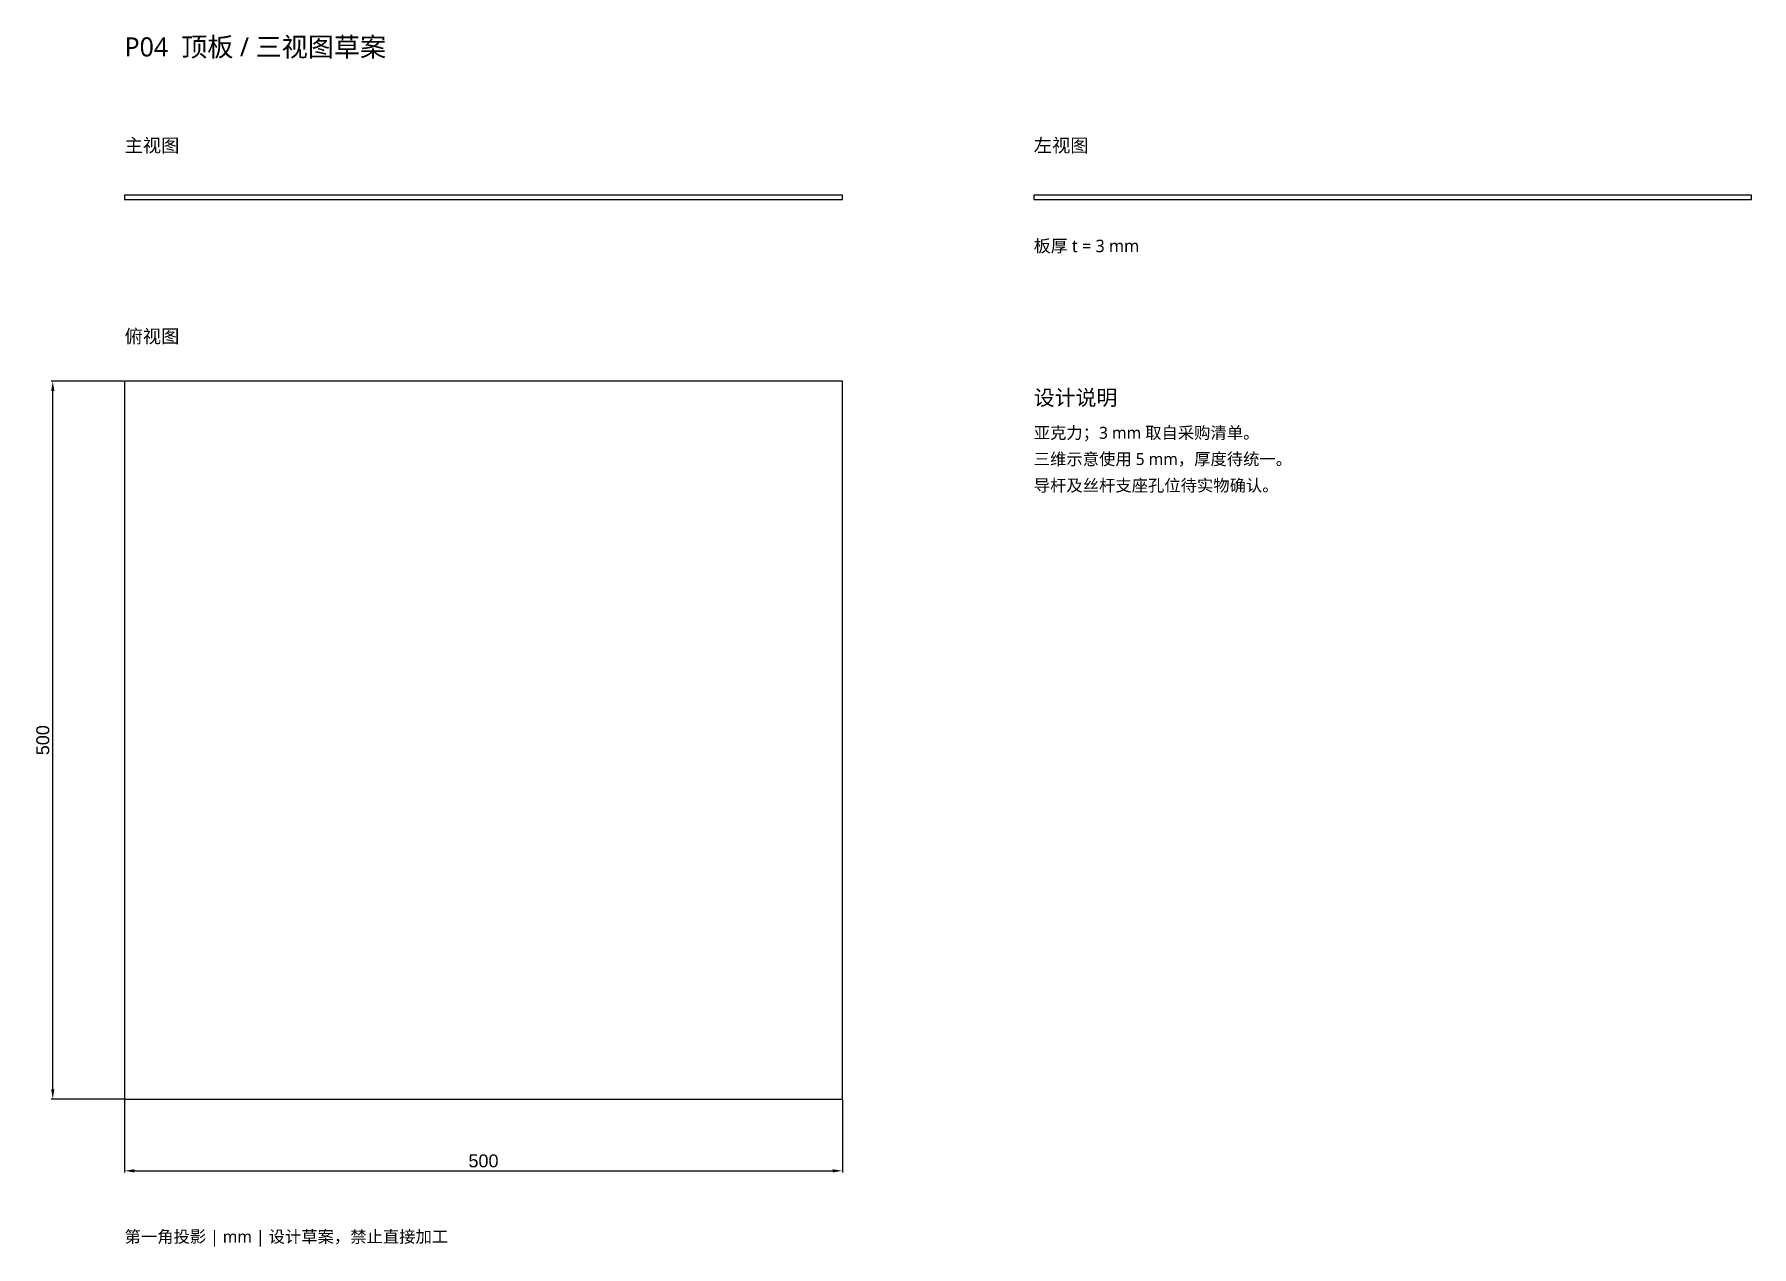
# Model space of a CAD drawing. Header units: millimetres. Extents: x 87 to 1283, y 47 to 892.
import ezdxf

# ---------------------------------------------------------------- set-up
doc = ezdxf.new("R2010")
doc.units = ezdxf.units.MM
for name, color, linetype in [('DIMENSIONS', 3, 'Continuous'), ('NOTES', 7, 'Continuous'), ('OUTLINE', 7, 'Continuous')]:
    doc.layers.add(name, color=color, linetype=linetype)
doc.styles.add('CN_NOTES', font='Microsoft YaHei.ttf')
doc.styles.get("Standard").update_dxf_attribs({"font": 'arial.ttf'})
doc.dimstyles.new('ISO-25', dxfattribs={"dimtxt": 2.5, "dimasz": 2.5, "dimexe": 1.25, "dimexo": 0.625, "dimtad": 1, "dimtxsty": 'Standard', "dimcen": 2.5, "dimadec": 0, "dimazin": 0, "dimtfac": 1, "dimtmove": 0, "dimatfit": 3, "dimfxl": 1, "dimarcsym": 0})

# ---------------------------------------------------------------- blocks, each defined once
blk = doc.blocks.new('*D1')
at = {"layer": 'Defpoints', "color": 0, "transparency": 16777216}
for p in [(150, 150), (650, 150), (650, 100)]:
    blk.add_point(p, dxfattribs=at)
at = {"layer": 'DIMENSIONS', "color": 0, "lineweight": -2, "transparency": 16777216}
for p, q in [((150, 149.4), (150, 98.8)), ((650, 149.4), (650, 98.8)), ((156.7, 100), (643.3, 100))]:
    blk.add_line(p, q, dxfattribs=at)
at = {"layer": 'DIMENSIONS', "color": 0, "transparency": 16777216}
for points in [[(156.7, 101.1), (156.7, 98.9), (150, 100)], [(643.3, 101.1), (643.3, 98.9), (650, 100)]]:
    blk.add_solid(points, dxfattribs=at)
at = {"layer": 'DIMENSIONS', "color": 0, "transparency": 16777216, "insert": (400, 106.9), "char_height": 9, "attachment_point": 5}
blk.add_mtext('500', dxfattribs=at)
blk = doc.blocks.new('*D2')
at = {"layer": 'Defpoints', "color": 0, "transparency": 16777216}
for p in [(100, 650), (150, 650), (150, 150)]:
    blk.add_point(p, dxfattribs=at)
at = {"layer": 'DIMENSIONS', "color": 0, "lineweight": -2, "transparency": 16777216}
for p, q in [((149.4, 650), (98.8, 650)), ((100, 156.7), (100, 643.3)), ((149.4, 150), (98.8, 150))]:
    blk.add_line(p, q, dxfattribs=at)
at = {"layer": 'DIMENSIONS', "color": 0, "transparency": 16777216}
for points in [[(98.9, 643.3), (101.1, 643.3), (100, 650)], [(98.9, 156.7), (101.1, 156.7), (100, 150)]]:
    blk.add_solid(points, dxfattribs=at)
at = {"layer": 'DIMENSIONS', "color": 0, "transparency": 16777216, "insert": (93.1, 400), "char_height": 9, "attachment_point": 5, "rotation": 90}
blk.add_mtext('500', dxfattribs=at)

msp = doc.modelspace()

# ---------------------------------------------------------------- linework, layer by layer
at = {"layer": 'OUTLINE'}
for p, q in [((650, 779.7), (150, 779.7)), ((150, 779.7), (150, 776.7)), ((650, 776.7), (650, 779.7)), ((1283.3, 779.7), (783.3, 779.7)), ((783.3, 779.7), (783.3, 776.7)), ((1283.3, 776.7), (1283.3, 779.7)), ((150, 776.7), (650, 776.7)), ((783.3, 776.7), (1283.3, 776.7)), ((650, 650), (150, 650)), ((150, 650), (150, 150)), ((650, 150), (650, 650)), ((150, 150), (650, 150))]:
    msp.add_line(p, q, dxfattribs=at)

# ---------------------------------------------------------------- texts
at = {"layer": 'NOTES', "style": 'CN_NOTES'}
for s, height, p in [('P04  顶板 / 三视图草案', 13.333, (150, 876.3)), ('主视图', 9.33, (150, 809.7)), ('左视图', 9.33, (783.3, 809.7)), ('板厚 t = 3 mm', 8.667, (783.3, 740)), ('俯视图', 9.33, (150, 676.7)), ('设计说明', 10.67, (783.3, 633.3)), ('亚克力；3 mm 取自采购清单。', 8.333, (783.3, 610)), ('三维示意使用 5 mm，厚度待统一。', 8.333, (783.3, 591.7)), ('导杆及丝杆支座孔位待实物确认。', 8.333, (783.3, 573.3)), ('第一角投影 | mm | 设计草案，禁止直接加工', 8.333, (150, 50))]:
    msp.add_text(s, height=height, dxfattribs=at).set_placement(p)

# ---------------------------------------------------------------- dimensions: what is measured, and where the dimension line sits
at = {"layer": 'DIMENSIONS'}
dim = msp.add_linear_dim(base=(100, 650), p1=(150, 150), p2=(150, 650), angle=90, dimstyle='ISO-25', override={"dimtxt": 9, "dimasz": 6.666667, "dimgap": 2.333333, "dimdec": 0}, dxfattribs=at)
dim.commit()
dim.dimension.update_dxf_attribs({"geometry": '*D2', "text_midpoint": (93.1, 400)})
dim = msp.add_linear_dim(base=(650, 100), p1=(150, 150), p2=(650, 150), dimstyle='ISO-25', override={"dimtxt": 9, "dimasz": 6.666667, "dimgap": 2.333333, "dimdec": 0}, dxfattribs=at)
dim.commit()
dim.dimension.update_dxf_attribs({"geometry": '*D1', "text_midpoint": (400, 106.9)})

doc.saveas('drawing.dxf')
